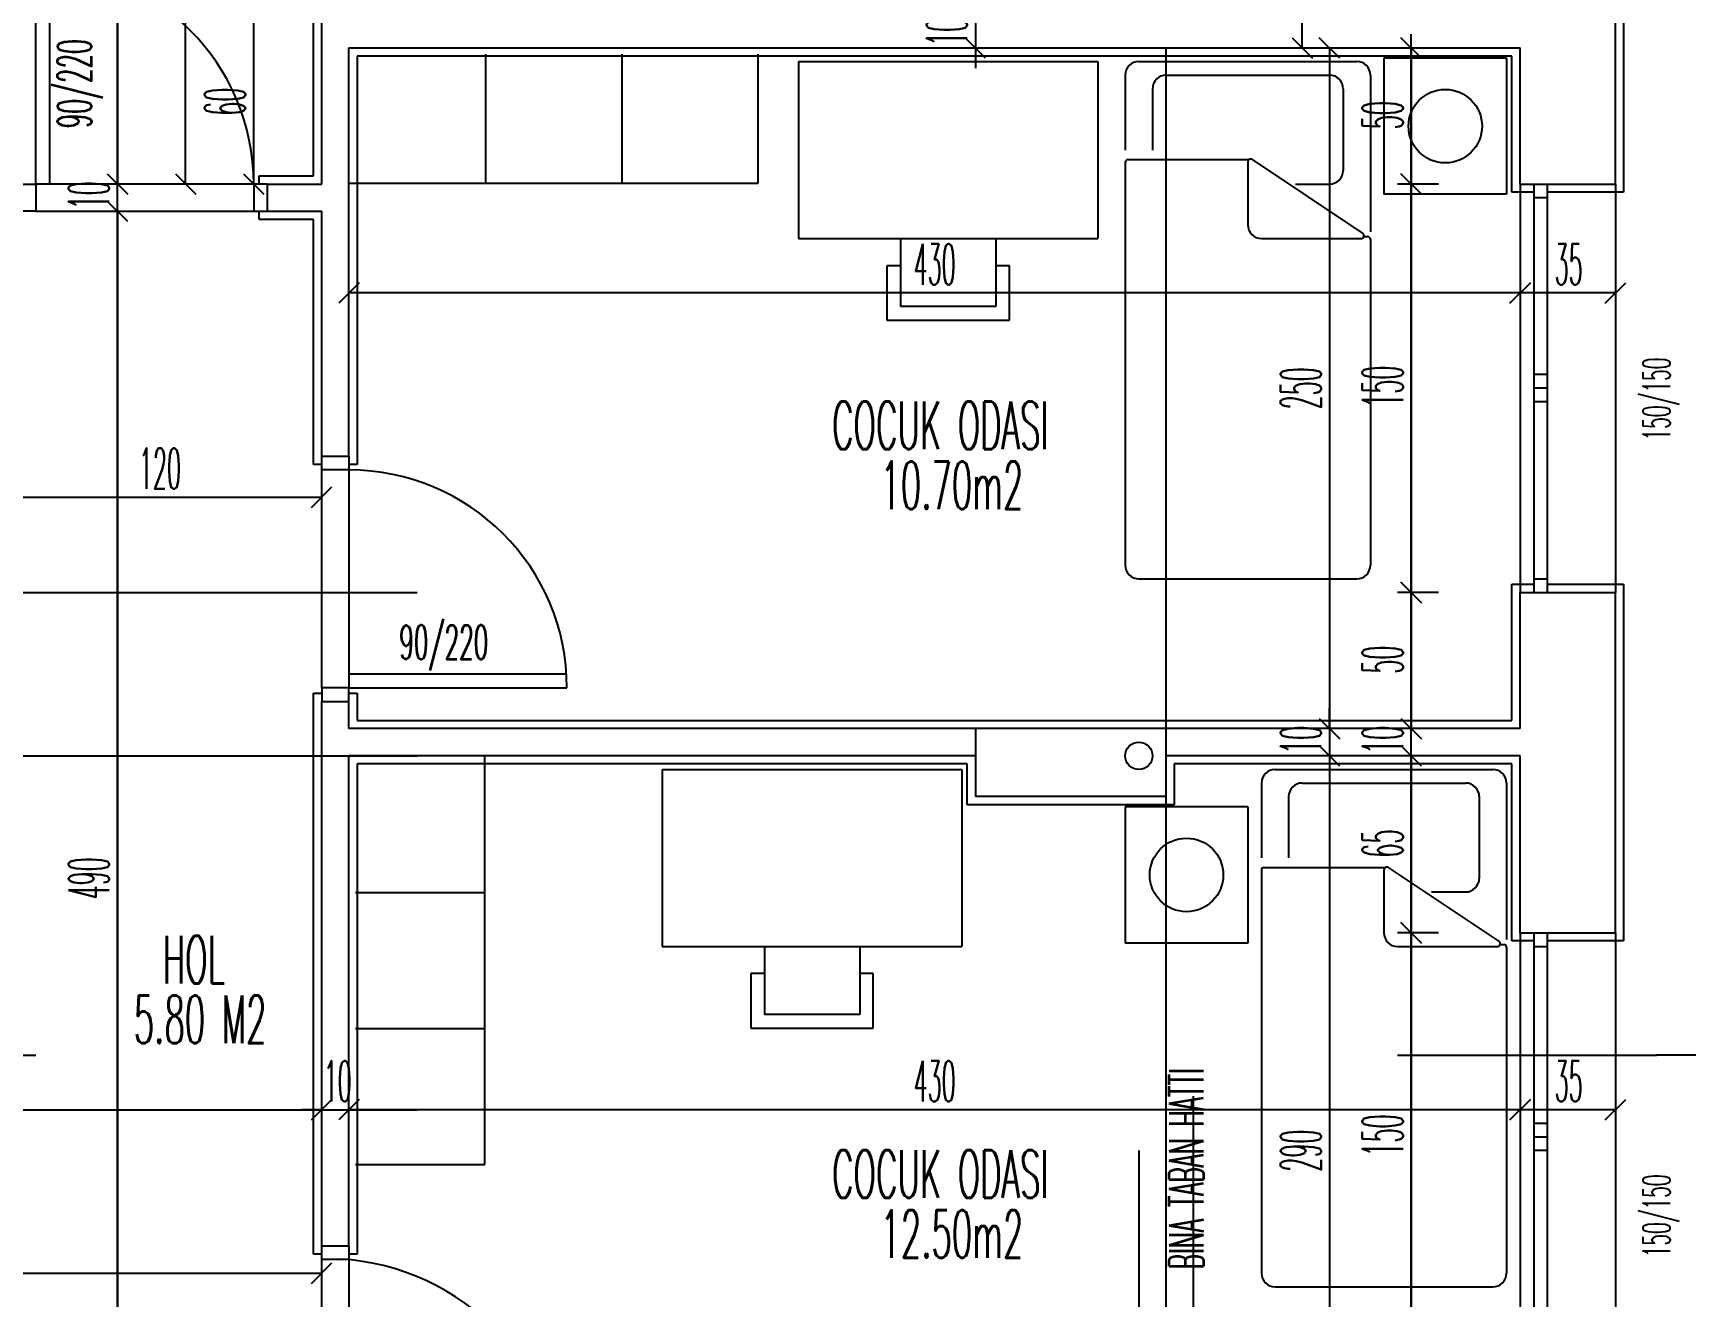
# Model space of a CAD drawing. Extents: x 78 to 306, y -397 to 18.
# Drawn here: x 272.7939 to 272.9153, y -396.5913 to -396.4985 of the extents above; entities that cross this region are included whole.
import ezdxf

# ---------------------------------------------------------------- set-up
doc = ezdxf.new("R2010")
doc.units = 0
doc.header["$LTSCALE"] = 0.5
doc.header["$MEASUREMENT"] = 0
for name, pattern in [('DASHDOT2', [0.5, 0.25, -0.125, 0, -0.125]), ('DASHED', [0.75, 0.5, -0.25]), ('DOT2', [0.125, 0, -0.125])]:
    doc.linetypes.add(name, pattern=pattern)
doc.layers.get('0').update_dxf_attribs({"linetype": 'CONTINUOUS'})
for name, color, linetype in [('AKS', 5, 'DASHDOT2'), ('ASHADE', 7, 'CONTINUOUS'), ('DUVAR', 6, 'CONTINUOUS'), ('IZDUSUM', 2, 'DOT2'), ('KAPI', 1, 'CONTINUOUS'), ('KOLON', 4, 'CONTINUOUS'), ('MERDIVEN', 3, 'CONTINUOUS'), ('OLCU', 31, 'CONTINUOUS'), ('SIVA', 7, 'CONTINUOUS'), ('TEFRIS', 11, 'CONTINUOUS')]:
    doc.layers.add(name, color=color, linetype=linetype)
doc.styles.add('ICMEKAN', font='romans.shx', dxfattribs={"width": 0.55, "height": 0.2})
doc.styles.add('OLCU', font='romans.shx', dxfattribs={"width": 0.6, "height": 0.125})
doc.styles.add('OLCUIC', font='ROMANS.SHX', dxfattribs={"width": 0.4, "height": 0.15})

msp = doc.modelspace()

# ---------------------------------------------------------------- linework, layer by layer
at = {"color": 0, "linetype": 'ByBlock'}
for p, q in [((272.863893941935, -396.5003098737721), (272.862393941935, -396.4988098737721)), ((272.886393941935, -396.4988098737721), (272.887893941935, -396.5003098737721)), ((272.889893941935, -396.5003098737721), (272.888393941935, -396.4988098737721)), ((272.895893941935, -396.5003098737721), (272.894393941935, -396.4988098737721)), ((272.799393941935, -396.5088098737721), (272.800893941935, -396.5103098737721)), ((272.799393941935, -396.5088098737721), (272.800893941935, -396.5103098737721)), ((272.804393941935, -396.5088098737721), (272.805893941935, -396.5103098737721)), ((272.809393941935, -396.5088098737721), (272.810893941935, -396.5103098737721)), ((272.895893941935, -396.5103098737721), (272.894393941935, -396.5088098737721)), ((272.894393941935, -396.5088098737721), (272.895893941935, -396.5103098737721)), ((272.800893941935, -396.5123098737721), (272.799393941935, -396.5108098737721)), ((272.800893941935, -396.5123098737721), (272.799393941935, -396.5108098737721)), ((272.800893941935, -396.5123098737721), (272.799393941935, -396.5108098737721)), ((272.817893941935, -396.5168098737721), (272.816393941935, -396.5183098737721)), ((272.902393941935, -396.5183098737721), (272.903893941935, -396.5168098737721)), ((272.903893941935, -396.5168098737721), (272.902393941935, -396.5183098737721)), ((272.909393941935, -396.5183098737721), (272.910893941935, -396.5168098737721)), ((272.814393941935, -396.5333098737721), (272.815893941935, -396.5318098737721)), ((272.895893941935, -396.5403098737721), (272.894393941935, -396.5388098737721)), ((272.894393941935, -396.5388098737721), (272.895893941935, -396.5403098737721)), ((272.888393941935, -396.5488098737721), (272.889893941935, -396.5503098737721)), ((272.888393941935, -396.5488098737721), (272.889893941935, -396.5503098737721)), ((272.894393941935, -396.5488098737721), (272.895893941935, -396.5503098737721)), ((272.894393941935, -396.5488098737721), (272.895893941935, -396.5503098737721)), ((272.889893941935, -396.5523098737721), (272.888393941935, -396.5508098737721)), ((272.889893941935, -396.5523098737721), (272.888393941935, -396.5508098737721)), ((272.895893941935, -396.5523098737721), (272.894393941935, -396.5508098737721)), ((272.895893941935, -396.5523098737721), (272.894393941935, -396.5508098737721)), ((272.895893941935, -396.5653098737721), (272.894393941935, -396.5638098737721)), ((272.894393941935, -396.5638098737721), (272.895893941935, -396.5653098737721)), ((272.814393941935, -396.5783098737721), (272.815893941935, -396.5768098737721)), ((272.817893941935, -396.5768098737721), (272.816393941935, -396.5783098737721)), ((272.817893941935, -396.5768098737721), (272.816393941935, -396.5783098737721)), ((272.902393941935, -396.5783098737721), (272.903893941935, -396.5768098737721)), ((272.903893941935, -396.5768098737721), (272.902393941935, -396.5783098737721)), ((272.909393941935, -396.5783098737721), (272.910893941935, -396.5768098737721)), ((272.814393941935, -396.5903098737721), (272.815893941935, -396.5888098737721))]:
    msp.add_line(p, q, dxfattribs=at)
at = {"layer": 'AKS'}
for p, q in [((272.8791439419353, -396.3515598737721), (272.8791439419353, -396.8395598737721)), ((272.8751439419353, -396.3555598737721), (272.8751439419353, -396.8355598737721)), ((272.8891439419353, -396.3555598737721), (272.8891439419353, -396.8355598737721)), ((272.6971439419353, -396.5395598737721), (272.9931439419346, -396.5395598737721)), ((272.6971439419353, -396.5515598737721), (272.9891439419353, -396.5515598737721)), ((272.6971439419353, -396.5775598737721), (272.9931439419346, -396.5775598737721))]:
    msp.add_line(p, q, dxfattribs=at)
at = {"layer": 'ASHADE'}
msp.add_circle((272.8751439419353, -396.5515598737721), 0.0009999999999999432, dxfattribs=at)
at = {"layer": 'DUVAR'}
for p, q in [((272.910143941934, -396.5095598737756), (272.9101439419339, -396.4715598737767)), ((272.8151439419352, -396.5095598737761), (272.8151439419352, -396.4975598737761)), ((272.8171439419352, -396.5295598737761), (272.8171439419352, -396.4995598737761)), ((272.8171439419352, -396.4995598737761), (272.9031439419321, -396.4995598737755)), ((272.9031439419318, -396.5095598737756), (272.9031439419314, -396.4995598737755)), ((272.811143941935, -396.5095598737759), (272.811143941935, -396.511559873776)), ((272.811143941935, -396.5095598737761), (272.8151439419352, -396.5095598737761)), ((272.9031439419313, -396.5095598737756), (272.910143941934, -396.5095598737756)), ((272.811143941935, -396.5115598737762), (272.8151439419352, -396.5115598737762)), ((272.8151439419352, -396.5295598737761), (272.8151439419352, -396.5115598737762)), ((272.8151439419353, -396.5295598737761), (272.8171439419352, -396.5295598737761)), ((272.903143941933, -396.5495598737757), (272.9031439419326, -396.5395598737756)), ((272.9031439419313, -396.5395598737756), (272.910143941934, -396.5395598737756)), ((272.910143941934, -396.5645598737757), (272.910143941934, -396.5395598737756)), ((272.8151439419352, -396.5875598737761), (272.8151439419352, -396.5475598737754)), ((272.8151439419353, -396.5475598737754), (272.8171439419352, -396.5475598737759)), ((272.8171439419352, -396.5495598737759), (272.8171439419352, -396.5475598737759)), ((272.8631439419353, -396.5495598737758), (272.8171439419352, -396.5495598737759)), ((272.9031439419342, -396.5495598737757), (272.8771439419353, -396.5495598737758)), ((272.8171439419352, -396.5875598737761), (272.8171439419352, -396.5515598737759)), ((272.8631439419353, -396.5515598737758), (272.8171439419352, -396.5515598737759)), ((272.9031439419342, -396.5515598737757), (272.8771439419353, -396.5515598737758)), ((272.9031439419334, -396.5645598737757), (272.903143941933, -396.5515598737757)), ((272.9031439419329, -396.5645598737757), (272.910143941934, -396.5645598737757)), ((272.8151439419353, -396.5875598737761), (272.8171439419352, -396.5875598737761))]:
    msp.add_line(p, q, dxfattribs=at)
at = {"layer": 'IZDUSUM', "ltscale": 0.6}
for p, q in [((272.8771439419349, -396.5495598737721), (272.8771439419352, -396.4995598737756)), ((272.8771439419345, -396.6095598737721), (272.8771439419349, -396.5545598737721))]:
    msp.add_line(p, q, dxfattribs=at)
at = {"layer": 'KAPI'}
for p, q in [((272.7941439419352, -396.5095598737759), (272.7941439419352, -396.4935598737756)), ((272.7951439419353, -396.4936907995548), (272.7951439419353, -396.5095598737759)), ((272.7931439419352, -396.5095598737759), (272.7941439419352, -396.5095598737759)), ((272.7941439419352, -396.5095598737759), (272.7941439419352, -396.511559873776)), ((272.7951439419353, -396.5095598737759), (272.7941439419352, -396.5095598737759)), ((272.8101439419353, -396.5095598737759), (272.8101439419353, -396.511559873776)), ((272.811143941935, -396.5095598737759), (272.8101439419353, -396.5095598737759)), ((272.9031439419322, -396.5095598737756), (272.9031439419322, -396.5395598737756)), ((272.9041439419323, -396.5095598737756), (272.9041439419323, -396.5395598737756)), ((272.905143941932, -396.5395598737756), (272.905143941932, -396.5095598737756)), ((272.9101439419322, -396.5095598737756), (272.9101439419322, -396.5395598737756)), ((272.9041439419323, -396.5105598737757), (272.905143941932, -396.5105598737757)), ((272.7941439419352, -396.511559873776), (272.7931439419352, -396.511559873776)), ((272.7941439419352, -396.511559873776), (272.8101439419353, -396.5115598737763)), ((272.8101439419353, -396.511559873776), (272.811143941935, -396.511559873776)), ((272.905143941932, -396.5235598737755), (272.9041439419323, -396.5235598737755)), ((272.905143941932, -396.5245598737756), (272.9041439419323, -396.5245598737756)), ((272.905143941932, -396.5255598737756), (272.9041439419323, -396.5255598737756)), ((272.8151439419359, -396.5305598737752), (272.8151439419359, -396.5295598737752)), ((272.8171439419357, -396.5295598737752), (272.8171439419357, -396.5305598737752)), ((272.8171439419357, -396.5305598737752), (272.8151439419359, -396.5305598737752)), ((272.8151439419359, -396.5465598737753), (272.8151439419359, -396.5305598737752)), ((272.9041439419323, -396.5385598737755), (272.905143941932, -396.5385598737755)), ((272.8171439419357, -396.5465598737753), (272.8151439419359, -396.5465598737753)), ((272.8151439419359, -396.5465598737753), (272.8151439419359, -396.5475598737751)), ((272.8331439419358, -396.5455598737752), (272.8171439419357, -396.5455598737752)), ((272.8171439419357, -396.5455598737752), (272.8171439419357, -396.5465598737753)), ((272.8171439419357, -396.5465598737753), (272.8331439419358, -396.5465598737753)), ((272.8171439419357, -396.5475598737751), (272.8171439419357, -396.5465598737753)), ((272.9031439419338, -396.5645598737757), (272.9031439419338, -396.5945598737757)), ((272.9041439419339, -396.5645598737757), (272.9041439419339, -396.5945598737757)), ((272.9051439419336, -396.5945598737757), (272.9051439419336, -396.5645598737757)), ((272.9101439419338, -396.5645598737757), (272.9101439419338, -396.5945598737757)), ((272.9041439419339, -396.5655598737758), (272.9051439419336, -396.5655598737758)), ((272.9051439419336, -396.5785598737756), (272.9041439419339, -396.5785598737756)), ((272.9051439419336, -396.5795598737757), (272.9041439419339, -396.5795598737757)), ((272.9051439419336, -396.5805598737758), (272.9041439419339, -396.5805598737758)), ((272.8151439419359, -396.5885598737752), (272.8151439419359, -396.5875598737751)), ((272.8171439419357, -396.5875598737751), (272.8171439419357, -396.5885598737752)), ((272.8171439419357, -396.5885598737752), (272.8151439419359, -396.5885598737752))]:
    msp.add_line(p, q, dxfattribs=at)
at = {"layer": 'KAPI', "ltscale": 1.4}
for p, q in [((272.810143941935, -396.5095598737721), (272.795143941935, -396.5095598737721)), ((272.817143941935, -396.5305598737721), (272.817143941935, -396.5465598737721)), ((272.8151439419359, -396.6065598737753), (272.8151439419359, -396.5885598737752)), ((272.817143941935, -396.5885598737721), (272.817143941935, -396.6055598737721))]:
    msp.add_line(p, q, dxfattribs=at)
at = {"layer": 'KAPI', "linetype": 'DASHED', "ltscale": 0.4}
msp.add_line((272.494143941935, -396.5735598737721), (272.913143941935, -396.5735598737723), dxfattribs=at)
at = {"layer": 'KAPI'}
for centre, radius, start, end in [((272.7941439419352, -396.5095598737762), 0.01600000000064028, 8.142219984554008e-10, 90), ((272.8171439419357, -396.5465598737753), 0.01600000000000364, 0, 90), ((272.8153323190387, -396.6062813163504), 0.01781380095500225, 359.1040196675771, 84.16305900557327)]:
    msp.add_arc(centre, radius, start, end, dxfattribs=at)
at = {"layer": 'KOLON'}
for p, q in [((272.8771439419349, -396.5495598737721), (272.8631439419353, -396.5495598737721)), ((272.8631439419353, -396.5495598737721), (272.8631439419353, -396.5545598737721)), ((272.8771439419353, -396.5545598737721), (272.8771439419353, -396.5495598737721)), ((272.8771439419349, -396.5545598737721), (272.8631439419353, -396.5545598737721))]:
    msp.add_line(p, q, dxfattribs=at)
at = {"layer": 'KOLON', "linetype": 'DASHED', "ltscale": 0.4}
msp.add_line((272.9386681289985, -396.5735598737721), (272.913143941935, -396.5735598737721), dxfattribs=at)
at = {"layer": 'OLCU', "ltscale": 1.4}
for p, q in [((272.800143941935, -396.6125598737721), (272.800143941935, -396.4235598737721)), ((272.863143941935, -396.4305598737721), (272.863143941935, -396.5005598737721)), ((272.805143941935, -396.5095598737721), (272.805143941935, -396.4315598737721)), ((272.800143941935, -396.4785598737721), (272.800143941935, -396.5095598737721)), ((272.887143941935, -396.4995598737721), (272.887143941935, -396.4955598737721)), ((272.810143941935, -396.5095598737721), (272.810143941935, -396.4975598737721)), ((272.895143941935, -396.6145598737721), (272.895143941935, -396.4985598737721)), ((272.863143941935, -396.4995598737721), (272.863143941935, -396.5010598737721)), ((272.889143941935, -396.4995598737721), (272.889143941935, -396.6105598737721)), ((272.889143941935, -396.4995598737721), (272.889143941935, -396.5495598737721)), ((272.895143941935, -396.4995598737721), (272.895143941935, -396.5095598737721)), ((272.800143941935, -396.5095598737721), (272.800143941935, -396.5080598737721)), ((272.897143941935, -396.5095598737721), (272.894143941935, -396.5095598737721)), ((272.895143941935, -396.5095598737721), (272.895143941935, -396.5395598737721)), ((272.800143941935, -396.5115598737721), (272.800143941935, -396.6095598737721)), ((272.800143941935, -396.5115598737721), (272.800143941935, -396.6095598737721)), ((272.800143941935, -396.5115598737721), (272.800143941935, -396.5130598737721)), ((272.903143941935, -396.5175598737721), (272.817143941935, -396.5175598737721)), ((272.910143941935, -396.5175598737721), (272.903143941935, -396.5175598737721)), ((272.791143941935, -396.5325598737721), (272.815143941935, -396.5325598737721)), ((272.897143941935, -396.5395598737721), (272.894143941935, -396.5395598737721)), ((272.895143941935, -396.5395598737721), (272.895143941935, -396.5495598737721)), ((272.889143941935, -396.5495598737721), (272.889143941935, -396.5480598737721)), ((272.895143941935, -396.5495598737721), (272.895143941935, -396.5480598737721)), ((272.889143941935, -396.5515598737721), (272.889143941935, -396.6095598737721)), ((272.889143941935, -396.5515598737721), (272.889143941935, -396.5530598737721)), ((272.895143941935, -396.5515598737721), (272.895143941935, -396.5645598737721)), ((272.895143941935, -396.5515598737721), (272.895143941935, -396.5530598737721)), ((272.897143941935, -396.5645598737721), (272.894143941935, -396.5645598737721)), ((272.895143941935, -396.5645598737721), (272.895143941935, -396.5945598737721)), ((272.815143941935, -396.5775598737721), (272.813643941935, -396.5775598737721)), ((272.817143941935, -396.5775598737721), (272.818643941935, -396.5775598737721)), ((272.903143941935, -396.5775598737721), (272.817143941935, -396.5775598737721)), ((272.910143941935, -396.5775598737721), (272.903143941935, -396.5775598737721)), ((272.743143941935, -396.5895598737721), (272.815143941935, -396.5895598737721))]:
    msp.add_line(p, q, dxfattribs=at)
at = {"layer": 'SIVA', "ltscale": 1.4}
for p, q in [((272.910743941934, -396.4709598737767), (272.910743941934, -396.5101598737756)), ((272.8145439419351, -396.5089598737761), (272.8145439419351, -396.4969598737761)), ((272.9025439419315, -396.5001598737754), (272.8177439419351, -396.5001598737762)), ((272.8177439419351, -396.5001598737762), (272.8177439419351, -396.530159873776)), ((272.9025439419318, -396.5101598737756), (272.9025439419315, -396.5001598737754)), ((272.8105439419351, -396.5095598737759), (272.8105439419351, -396.5089598737761)), ((272.8105439419351, -396.5089598737761), (272.8145439419351, -396.5089598737761)), ((272.9041439419323, -396.5101598737756), (272.9025439419318, -396.5101598737756)), ((272.910743941934, -396.5101598737756), (272.905143941932, -396.5101598737756)), ((272.8105439419351, -396.5121598737762), (272.8105439419351, -396.511559873776)), ((272.8145439419351, -396.5121598737762), (272.8105439419351, -396.5121598737762)), ((272.8145439419351, -396.530159873776), (272.8145439419351, -396.5121598737762)), ((272.8151439419359, -396.530159873776), (272.8145439419351, -396.530159873776)), ((272.8177439419351, -396.530159873776), (272.8171439419357, -396.530159873776)), ((272.9025439419329, -396.5489598737756), (272.9025439419326, -396.5389598737756)), ((272.9025439419326, -396.5389598737756), (272.9041439419323, -396.5389598737756)), ((272.905143941932, -396.5389598737756), (272.910743941934, -396.5389598737756)), ((272.910743941934, -396.5389598737756), (272.910743941934, -396.5651598737757)), ((272.8145439419351, -396.588159873776), (272.8145439419351, -396.5469598737752)), ((272.8145439419351, -396.5469598737752), (272.8151439419359, -396.5469598737753)), ((272.8171439419357, -396.5469598737759), (272.8177439419351, -396.5469598737761)), ((272.8177439419351, -396.5469598737761), (272.8177439419351, -396.5489598737759)), ((272.8177439419351, -396.5489598737759), (272.8631439419353, -396.5489598737758)), ((272.8631439419353, -396.5489598737758), (272.8771439419347, -396.5489598737721)), ((272.8771439419347, -396.5489598737721), (272.9025439419329, -396.5489598737756)), ((272.8625439419353, -396.5521598737758), (272.8177439419351, -396.5521598737759)), ((272.8177439419351, -396.5521598737759), (272.8177439419351, -396.588159873776)), ((272.8625439419353, -396.5551598737721), (272.8625439419353, -396.5521598737758)), ((272.9025439419331, -396.5521598737757), (272.8777439419353, -396.5521598737758)), ((272.8777439419353, -396.5521598737758), (272.8777439419353, -396.5551598737721)), ((272.9025439419333, -396.5651598737757), (272.9025439419331, -396.5521598737757)), ((272.8777439419353, -396.5551598737721), (272.8625439419353, -396.5551598737721)), ((272.9041439419339, -396.5651598737757), (272.9025439419333, -396.5651598737757)), ((272.910743941934, -396.5651598737757), (272.9051439419336, -396.5651598737757)), ((272.8151439419359, -396.588159873776), (272.8145439419351, -396.588159873776)), ((272.8177439419351, -396.588159873776), (272.8171439419357, -396.588159873776))]:
    msp.add_line(p, q, dxfattribs=at)
at = {"layer": 'TEFRIS'}
for p, q in [((272.8271737502908, -396.500030065421), (272.8271737502908, -396.509530065419)), ((272.8371737502908, -396.500030065421), (272.8371737502908, -396.509530065419)), ((272.847173750291, -396.5000300654213), (272.847173750291, -396.5095300654194)), ((272.9021439419294, -396.5003098737803), (272.8931439419294, -396.5003098737803)), ((272.8931439419294, -396.5003098737803), (272.8931439419294, -396.5103098737803)), ((272.9021439419294, -396.5003098737803), (272.9021439419294, -396.5103098737803)), ((272.8501439419285, -396.5005598737734), (272.8501439419285, -396.5135598737733)), ((272.8501439419285, -396.5005598737734), (272.8721439419282, -396.5005598737734)), ((272.8721439419282, -396.5005598737734), (272.8721439419282, -396.5135598737733)), ((272.8741439419309, -396.5015598737774), (272.8741439419309, -396.5070598737776)), ((272.8751439419307, -396.5005598737777), (272.8911439419307, -396.5005598737777)), ((272.8771439419308, -396.5015598737774), (272.8891439419309, -396.5015598737774)), ((272.8771439419308, -396.5015598737774), (272.8891439419309, -396.5015598737774)), ((272.8921439419308, -396.5015598737774), (272.8921439419308, -396.5130598737776)), ((272.8761439419307, -396.5025598737774), (272.8761439419307, -396.5070598737776)), ((272.8901439419307, -396.5025598737774), (272.8901439419307, -396.5085598737775)), ((272.8901439419307, -396.5025598737774), (272.8901439419307, -396.5085598737775)), ((272.8741439419309, -396.5079598737776), (272.8741439419309, -396.5375598737775)), ((272.8743439419308, -396.5077598737777), (272.8832448100871, -396.5077598737777)), ((272.8831439419308, -396.5079335771958), (272.8831439419308, -396.5125598737774)), ((272.8834548819699, -396.507767167137), (272.8915943268424, -396.5131934637186)), ((272.847173750291, -396.5095300654197), (272.8171737502904, -396.5095300654196)), ((272.8866439419309, -396.5095598737776), (272.8891439419309, -396.5095598737776)), ((272.8871439419308, -396.5095598737776), (272.8886439419308, -396.5095598737776)), ((272.9021439419294, -396.5103098737803), (272.8931439419294, -396.5103098737803)), ((272.8501439419285, -396.5135598737733), (272.8721439419282, -396.5135598737733)), ((272.8576439419284, -396.5135598737733), (272.8576439419284, -396.5185598737733)), ((272.8646439419283, -396.5135598737733), (272.8646439419283, -396.5185598737733)), ((272.8841439419309, -396.5135598737775), (272.8914833868033, -396.5135598737775)), ((272.8916748052084, -396.5134178306072), (272.8919439419309, -396.5134178306072)), ((272.8921439419308, -396.5136178306074), (272.8921439419308, -396.5375598737775)), ((272.8576439419284, -396.5155598737734), (272.8566439419284, -396.5155598737734)), ((272.8566439419284, -396.5155598737734), (272.8566439419284, -396.5195598737733)), ((272.8656439419283, -396.5155598737734), (272.8646439419283, -396.5155598737734)), ((272.8656439419283, -396.5195598737733), (272.8656439419283, -396.5155598737734)), ((272.8646439419283, -396.5185598737733), (272.8576439419284, -396.5185598737733)), ((272.8566439419284, -396.5195598737733), (272.8656439419283, -396.5195598737733)), ((272.8751439419307, -396.5385598737775), (272.8911439419307, -396.5385598737775)), ((272.8271141335832, -396.58158968213), (272.8271141335831, -396.5515896821292)), ((272.8401439419306, -396.5525598737736), (272.8401439419306, -396.5655598737735)), ((272.8401439419306, -396.5525598737736), (272.8621439419304, -396.5525598737736)), ((272.8621439419304, -396.5525598737736), (272.8621439419304, -396.5655598737735)), ((272.8851439419329, -396.5525598737779), (272.9011439419329, -396.5525598737779)), ((272.8841439419331, -396.5535598737777), (272.8841439419331, -396.5590598737778)), ((272.8871439419329, -396.5535598737777), (272.8991439419331, -396.5535598737777)), ((272.8871439419329, -396.5535598737777), (272.8991439419331, -396.5535598737777)), ((272.902143941933, -396.5535598737777), (272.902143941933, -396.5650598737779)), ((272.8861439419329, -396.5545598737777), (272.8861439419329, -396.5590598737778)), ((272.9001439419329, -396.5545598737777), (272.9001439419329, -396.5605598737778)), ((272.9001439419329, -396.5545598737777), (272.9001439419329, -396.5605598737778)), ((272.8831439419315, -396.5553098737806), (272.8741439419315, -396.5553098737806)), ((272.8741439419315, -396.5553098737806), (272.8741439419315, -396.5653098737806)), ((272.8831439419315, -396.5553098737806), (272.8831439419315, -396.5653098737806)), ((272.884343941933, -396.5597598737779), (272.8932448100893, -396.5597598737779)), ((272.8934548819721, -396.5597671671372), (272.9015943268446, -396.5651934637189)), ((272.8841439419331, -396.5599598737778), (272.8841439419331, -396.5895598737777)), ((272.893143941933, -396.559933577196), (272.893143941933, -396.5645598737777)), ((272.8176141335844, -396.5615896821297), (272.8271141335825, -396.5615896821297)), ((272.8966439419331, -396.5615598737778), (272.8991439419331, -396.5615598737778)), ((272.897143941933, -396.5615598737778), (272.8986439419329, -396.5615598737778)), ((272.8401439419306, -396.5655598737735), (272.8621439419304, -396.5655598737735)), ((272.8476439419306, -396.5655598737735), (272.8476439419306, -396.5705598737735)), ((272.8546439419304, -396.5655598737735), (272.8546439419304, -396.5705598737735)), ((272.8831439419315, -396.5653098737806), (272.8741439419315, -396.5653098737806)), ((272.8941439419331, -396.5655598737778), (272.9014833868054, -396.5655598737778)), ((272.9016748052106, -396.5654178306074), (272.9019439419331, -396.5654178306074)), ((272.902143941933, -396.5656178306076), (272.902143941933, -396.5895598737777)), ((272.8476439419306, -396.5675598737736), (272.8466439419306, -396.5675598737736)), ((272.8466439419306, -396.5675598737736), (272.8466439419306, -396.5715598737736)), ((272.8556439419305, -396.5675598737736), (272.8546439419304, -396.5675598737736)), ((272.8556439419305, -396.5715598737736), (272.8556439419305, -396.5675598737736)), ((272.8546439419304, -396.5705598737735), (272.8476439419306, -396.5705598737735)), ((272.8176141335844, -396.5715896821297), (272.8271141335825, -396.5715896821297)), ((272.8466439419306, -396.5715598737736), (272.8556439419305, -396.5715598737736)), ((272.8176141335848, -396.58158968213), (272.8271141335828, -396.58158968213)), ((272.8851439419329, -396.5905598737777), (272.9011439419329, -396.5905598737777))]:
    msp.add_line(p, q, dxfattribs=at)
for centre in [(272.8976439419298, -396.5053098737803), (272.878643941932, -396.5603098737806)]:
    msp.add_circle(centre, 0.0027, dxfattribs=at)
for centre, radius, start, end in [((272.8751439419312, -396.5015598737771), 0.001, 90, 180), ((272.8771439419314, -396.5025598737772), 0.001, 90, 180), ((272.8891439419315, -396.5025598737772), 0.001, 0, 90), ((272.8911439419313, -396.5015598737771), 0.001, 0, 90), ((272.8743439419314, -396.5079598737772), 0.0002, 90, 180), ((272.8833439419313, -396.5079335771954), 0.0002, 56.30993247406538, 180), ((272.8891439419315, -396.5085598737772), 0.001, 270, 0), ((272.8891439419315, -396.5085598737772), 0.001, 270, 0), ((272.8841439419315, -396.5125598737771), 0.001, 180, 270), ((272.8914833868038, -396.5133598737773), 0.0002, 270, 56.30993247406538), ((272.8919439419315, -396.5136178306071), 0.0002, 0, 90), ((272.8751439419312, -396.5375598737772), 0.001, 180, 270), ((272.8911439419313, -396.5375598737772), 0.001, 270, 0), ((272.8851439419334, -396.5535598737774), 0.001, 90, 180), ((272.9011439419335, -396.5535598737774), 0.001, 0, 90), ((272.8871439419336, -396.5545598737774), 0.001, 90, 180), ((272.8991439419337, -396.5545598737774), 0.001, 0, 90), ((272.8843439419335, -396.5599598737775), 0.0002, 90, 180), ((272.8933439419335, -396.5599335771957), 0.0002, 56.30993247406538, 180), ((272.8991439419337, -396.5605598737775), 0.001, 270, 0), ((272.8991439419337, -396.5605598737775), 0.001, 270, 0), ((272.8941439419337, -396.5645598737774), 0.001, 180, 270), ((272.901483386806, -396.5653598737776), 0.0002, 270, 56.30993247406538), ((272.9019439419337, -396.5656178306073), 0.0002, 0, 90), ((272.8851439419334, -396.5895598737774), 0.001, 180, 270), ((272.9011439419335, -396.5895598737774), 0.001, 270, 0)]:
    msp.add_arc(centre, radius, start, end, dxfattribs=at)

# ---------------------------------------------------------------- texts
at = {"layer": 'KAPI', "style": 'OLCU', "width": 0.5}
for s, rotation, p in [('90/220', 90.00000000179129, (272.7982426454273, -396.5054629670701)), ('90/220', 1.791288396601882e-09, (272.8208378835225, -396.5444629670704)), ('BINA TABAN HATTI', 90.00000000179129, (272.8798810081952, -396.5892706108461))]:
    msp.add_text(s, height=0.002499999999999999, rotation=rotation, dxfattribs=at).set_placement(p)
at = {"layer": 'KAPI', "linetype": 'Continuous', "style": 'ICMEKAN', "width": 0.5}
for p in [(272.9141636957518, -396.5283945299115), (272.9141636957518, -396.5883945299115)]:
    msp.add_text('150/150', height=0.002, rotation=90, dxfattribs=at).set_placement(p)
at = {"layer": 'MERDIVEN', "linetype": 'ByBlock', "style": 'OLCU', "width": 0.5}
for s, p in [('COCUK ODASI', (272.8526178533028, -396.5290347314375)), ('10.70m2', (272.8561654723503, -396.5334347314374)), ('HOL', (272.8034689973323, -396.5682770703841)), ('5.80 M2', (272.8013380449512, -396.5726770703838)), ('COCUK ODASI', (272.8526178533028, -396.5840347314376)), ('12.50m2', (272.8561654723503, -396.5884347314374))]:
    msp.add_text(s, height=0.0035, dxfattribs=at).set_placement(p)
at = {"layer": 'OLCU', "style": 'OLCUIC', "width": 0.4}
for s, p in [('10', (272.862543941935, -396.4994170166293)), ('60', (272.809543941935, -396.5045313023435)), ('50', (272.894543941935, -396.5055313023435)), ('10', (272.799543941935, -396.5114170166293)), ('250', (272.888543941935, -396.5261027309149)), ('150', (272.894543941935, -396.5259884452007)), ('50', (272.894543941935, -396.5455313023435)), ('10', (272.888543941935, -396.5514170166292)), ('10', (272.894543941935, -396.5514170166292)), ('65', (272.894543941935, -396.5590313023435)), ('490', (272.799543941935, -396.5621027309149)), ('490', (272.799543941935, -396.5621027309149)), ('150', (272.894543941935, -396.5809884452007)), ('290', (272.888543941935, -396.5821027309149))]:
    msp.add_text(s, height=0.003, rotation=90, dxfattribs=at).set_placement(p)
for s, p in [('430', (272.8586010847922, -396.5169598737721)), ('35', (272.9056725133636, -396.5169598737721)), ('120', (272.8017153705064, -396.5319598737721)), ('10', (272.8152867990779, -396.5769598737721)), ('430', (272.8586010847922, -396.5769598737721)), ('35', (272.9056725133636, -396.5769598737721))]:
    msp.add_text(s, height=0.003, dxfattribs=at).set_placement(p)

doc.saveas('drawing.dxf')
